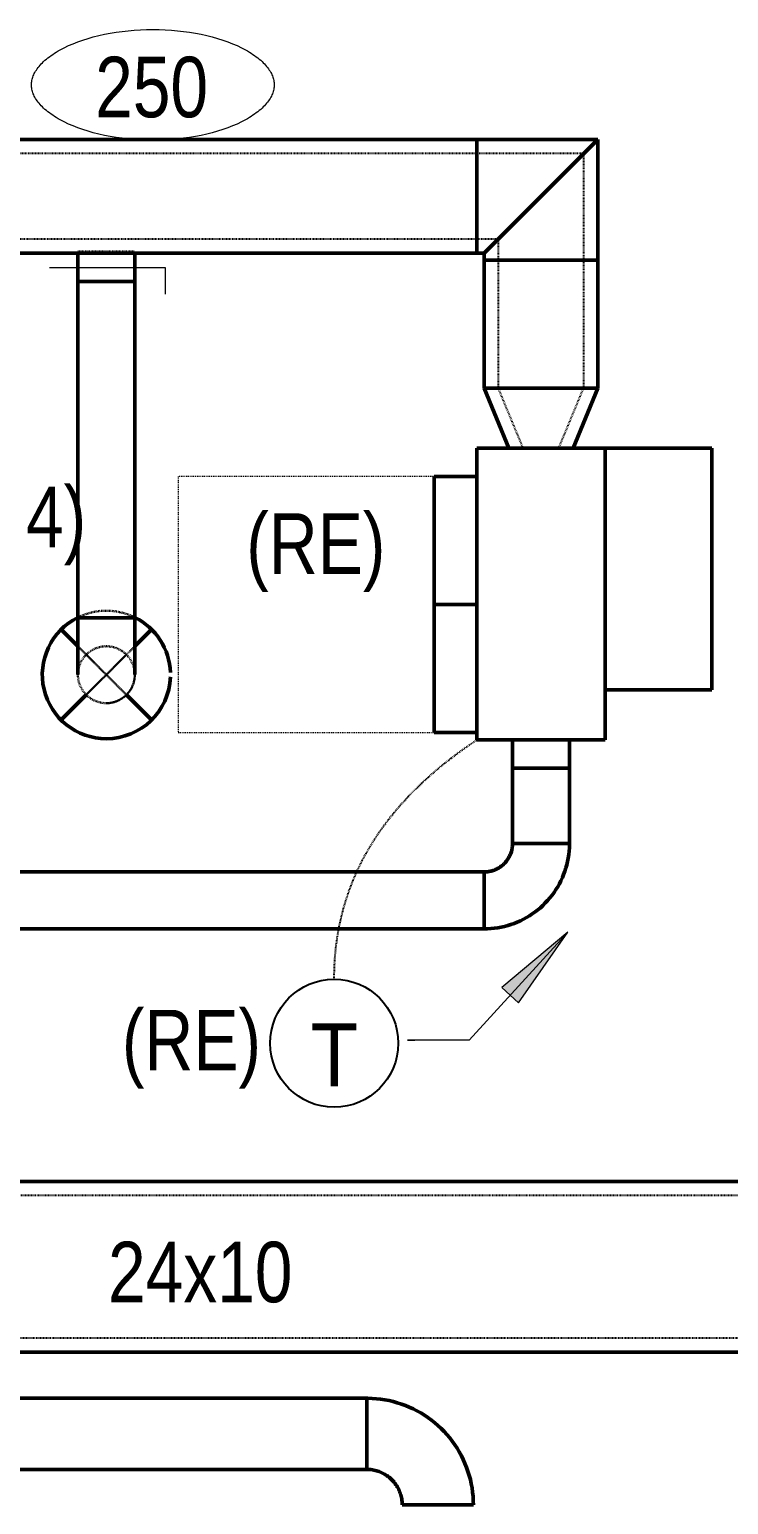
# Model space of a CAD drawing. Header units: inches. Extents: x 12453 to 15257, y -272 to 1517.
# Drawn here: x 14750.9 to 14849.1, y 464.9 to 672.2 of the extents above; entities that cross this region are included whole.
import ezdxf

# ---------------------------------------------------------------- set-up
doc = ezdxf.new("R2010")
doc.units = ezdxf.units.IN
doc.header["$MEASUREMENT"] = 0
for name, pattern in [('_ Hidden  _below_ behind_ beyond_', [0.09375, 0.0625, -0.03125]), ('Dash', [0.25, 0.125, -0.125]), ('Hidden 1_16_', [0.09374999999999999, 0.06249999999999999, -0.03124999999999999]), ('Hidden 1_32_', [0.0625, 0.03125, -0.03125])]:
    doc.linetypes.add(name, pattern=pattern)
for name, color, linetype, lineweight in [('A-DETL', 90, 'Continuous', 9), ('A-DETL-DEMO', 6, 'Continuous', 18), ('G-ANNO-TEXT', 231, 'Continuous', 9), ('M-EQPM', 50, 'Continuous', 18), ('M-EQPM-HDLN', 50, 'Continuous', 18), ('M-HVAC-CDFF', 50, 'Continuous', 50), ('M-HVAC-CDFF-IDEN', 2, 'Continuous', 20), ('M-HVAC-DUCT', 70, 'Continuous', 18), ('M-HVAC-DUCT-ANNO', 70, 'Continuous', 18), ('M-HVAC-DUCT-IDEN', 70, 'Continuous', 20)]:
    doc.layers.add(name, color=color, linetype=linetype, lineweight=lineweight)
doc.styles.add('Swis721 BT', font='swiss.ttf', dxfattribs={"width": 0.8, "height": 8.514637904468403})
doc.styles.add('Trebuchet MS', font='trebuc.ttf', dxfattribs={"height": 8.86153846153846})

# ---------------------------------------------------------------- blocks, each defined once
blk = doc.blocks.new('Round Elbow - 1 D-2778709-3RD FLOOR PLAN - NEW')
at = {"layer": 'M-HVAC-DUCT', "lineweight": 50}
for p, q in [((-4.999999999999727, 9.999999999999657), (2.331703389068244e-13, 9.99999999999965)), ((2.699221224939768e-13, 9.99999999999965), (5.000000000000268, 9.999999999999641)), ((-9.999999999999735, -3.309843888483598e-13), (-9.999999999999737, 4.999999999999662)), ((-9.999999999999734, -5.000000000000333), (-9.999999999999735, -3.677361724355122e-13))]:
    blk.add_line(p, q, dxfattribs=at)
at = {"layer": 'M-HVAC-DUCT', "lineweight": 50, "flags": 128}
for points in [[(-5.000000000000226, 10.0000000000141), (-5.00399946669529, 9.800053329080582), (-5.015991468487299, 9.600426530168077), (-5.035956820730916, 9.401438963569033), (-5.063863583122042, 9.203408966942787), (-5.099667110794143, 9.006653346038545), (-5.143310125740071, 8.8114868678781), (-5.194722808446158, 8.618221757192257), (-5.253822909588165, 8.427167196933622), (-5.320515881610389, 8.238628833637902), (-5.394695029985654, 8.052908288470006), (-5.476241683900411, 7.870302674684807), (-5.565025386103684, 7.691104122306114), (-5.66090410161189, 7.515599310794641), (-5.763724444933245, 7.344069010408929), (-5.873321925451932, 7.176787633038201), (-5.9895212105788, 7.014022793201547), (-6.112136406245667, 6.85603487992148), (-6.240971354295765, 6.703076640156723), (-6.375819946295564, 6.555392774461324), (-6.516466453264569, 6.413219545515402), (-6.662685870793779, 6.276784400160522), (-6.814244279007084, 6.1463056055195), (-6.970899216783095, 6.0219918998323), (-7.132400069638151, 5.904042158508672), (-7.298488470659662, 5.792645075974632), (-7.468898713836324, 5.68797886379707), (-7.643358179131723, 5.590210965588539), (-7.821587768616495, 5.499497789131509), (-8.003302352969056, 5.415984456154546), (-8.188211227617101, 5.339804570177875), (-8.376018577806347, 5.271080002765301), (-8.566423951840418, 5.209920698568566), (-8.75912274173845, 5.156424499421973), (-8.95380667054303, 5.11067698783654), (-9.150164285498816, 5.072751350071029), (-9.34788145630955, 5.042708259055416), (-9.546641877678779, 5.020595777326434), (-9.746127575332137, 5.006449280136166), (-9.946019414709097, 5.000291398864646), (-10.00000000000011, 5.000000000014551)], [(-10.00000000000011, -4.999999999985902), (-9.400159987200594, -4.988001599901053), (-8.801279590462398, -4.952025594525366), (-8.20431689066663, -4.892129537794516), (-7.610226900786869, -4.808409250620115), (-7.019960038074486, -4.700998667604835), (-6.434460603593151, -4.570069622766368), (-5.854665271538351, -4.415831574648108), (-5.281501590758352, -4.238531271223109), (-4.71588650087392, -4.038452355154731), (-4.158724865370572, -3.815914910029278), (-3.610908024010541, -3.571274948286372), (-3.073312366878212, -3.30492384167519), (-2.546797932344134, -3.017287695151935), (-2.032207031186999, -2.708826665187189), (-1.530362899074475, -2.38003422363181), (-1.042068379564512, -2.031436368250524), (-0.5681046397232875, -1.663590781250605), (-0.1092299204283336, -1.27708593710031), (0.3338216766578625, -0.8725401610995503), (0.7603413634925572, -0.4506006401938975), (1.169646799562656, -0.01194238760490407), (1.561083183484015, 0.4427328370356917), (1.934024300545275, 0.9126976503616787), (2.287873524514793, 1.397200208927188), (2.622064772118278, 1.895465411992063), (2.936063408649602, 2.406696141522388), (3.22936710327383, 2.930074537407563), (3.501506632647306, 3.464763305862561), (3.752046631576149, 4.009907058919906), (3.98058628950821, 4.564633682864041), (4.18675999174286, 5.128055733433484), (4.370237904338182, 5.699271855534334), (4.530726501773869, 6.27736822522911), (4.667969036529484, 6.86142001164353), (4.781745949826699, 7.450492856510208), (4.871875222874904, 8.043644368941385), (4.938212668064238, 8.639925633050096), (4.980652159633336, 9.238382726010512), (4.999125803449259, 9.838058244140027), (4.999999999999885, 10.0000000000141)]]:
    blk.add_lwpolyline(points, dxfattribs=at)
blk = doc.blocks.new('Nailor D35SST 3-8 - Nailor D35SST 3-8-3148950-3RD FLOOR PLAN - NEW')
at = {"layer": 'M-EQPM', "lineweight": 50}
for p, q in [((-4.000000000014096, 24.50000000000022), (-4.000000000014096, 20.50000000000011)), ((-3.999999999999752, 24.50000000000033), (4.000000000000245, 24.50000000000033)), ((3.999999999985448, 20.50000000000011), (3.999999999985448, 24.50000000000022)), ((9.000000000000245, 20.50000000000033), (-8.999999999999753, 20.50000000000033)), ((-8.999999999999753, 20.50000000000033), (-8.999999999999753, -20.49999999999967)), ((9.000000000000245, -20.49999999999967), (9.000000000000245, 20.50000000000033)), ((15.00000000000025, 19.50000000000032), (9.000000000000243, 19.50000000000032)), ((15.00000000000025, 1.50000000000032), (15.00000000000025, 19.50000000000032)), ((-23.99999999999975, -20.49999999999977), (-23.99999999999975, 13.50000000000025)), ((-8.999999999999753, 13.50000000000025), (-23.99999999999975, 13.50000000000025)), ((-8.999999999999753, 13.50000000000025), (-8.999999999999753, -20.49999999999977)), ((15.00000000000028, 1.50000000000032), (9.000000000000274, 1.50000000000032)), ((9.000000000000243, 1.50000000000032), (15.00000000000025, 1.50000000000032)), ((15.00000000000028, -16.49999999999968), (15.00000000000028, 1.50000000000032)), ((9.000000000000274, -16.49999999999968), (15.00000000000028, -16.49999999999968)), ((-23.99999999999975, -20.49999999999977), (-8.999999999999753, -20.49999999999977)), ((-8.999999999999753, -20.49999999999967), (9.000000000000245, -20.49999999999967))]:
    blk.add_line(p, q, dxfattribs=at)
at = {"layer": 'M-EQPM-HDLN', "linetype": 'Dash', "lineweight": 9}
for p, q in [((51.00000000000023, 19.50000000000032), (15.00000000000024, 19.50000000000032)), ((51.00000000000023, -16.49999999999968), (51.00000000000023, 19.50000000000032)), ((15.00000000000028, -16.49999999999968), (51.00000000000023, -16.49999999999968))]:
    blk.add_line(p, q, dxfattribs=at)
blk = doc.blocks.new('Round Elbow - 1 D-2781238-3RD FLOOR PLAN - NEW')
at = {"layer": 'M-HVAC-DUCT', "lineweight": 50}
for p, q in [((-3.999999999999722, 7.999999999999662), (2.350308128410866e-13, 7.999999999999654)), ((2.38583526519887e-13, 7.999999999999654), (4.000000000000264, 7.999999999999648)), ((-7.999999999999737, -3.332660672375675e-13), (-7.999999999999739, 3.999999999999649)), ((-7.999999999999736, -4.000000000000337), (-7.999999999999737, -3.36818780916368e-13))]:
    blk.add_line(p, q, dxfattribs=at)
at = {"layer": 'M-HVAC-DUCT', "lineweight": 50, "flags": 128}
for points in [[(-3.999999999998408, 7.999999999985902), (-4.003199573354492, 7.840042663240182), (-4.012793174787929, 7.680341224108814), (-4.028765456582959, 7.521151170831216), (-4.051090866495826, 7.362727173528582), (-4.079733688633438, 7.205322676805735), (-4.114648100590215, 7.049189494277925), (-4.155778246755289, 6.89457740572925), (-4.203058327668656, 6.741733757522069), (-4.256412705286606, 6.590903066886312), (-4.31575602398692, 6.442326630751722), (-4.380993347118419, 6.296242139721925), (-4.452020308881173, 6.152883297820607), (-4.528723281287738, 6.012479448611429), (-4.610979555944652, 5.87525520830286), (-4.698657540359533, 5.741430106405459), (-4.791616968461198, 5.611218234536408), (-4.889709124994623, 5.4848279039129), (-4.992777083434702, 5.362461312100549), (-5.100655957034745, 5.244314219544775), (-5.213173162609677, 5.130575636388584), (-5.330148696633045, 5.021427520103315), (-5.451395423203961, 4.917044484390771), (-5.576719373424566, 4.817593519841011), (-5.705920055708474, 4.723233726782381), (-5.838790776525854, 4.634116060754876), (-5.975118971067217, 4.550383091013372), (-6.114686543303434, 4.47216877244682), (-6.25727021489149, 4.399598231280378), (-6.402641882373302, 4.332787564898807), (-6.550568982091533, 4.271843656117198), (-6.700814862243134, 4.21686400218823), (-6.853139161470664, 4.167936558829751), (-7.007298193388919, 4.125139599512749), (-7.163045336432616, 4.088541590245767), (-7.320131428397416, 4.058201080033085), (-7.478305165045867, 4.034166607219503), (-7.637313502141182, 4.016476621836317), (-7.796902060264073, 4.005159424083558), (-7.9568155317653, 4.00023311906716), (-7.999999999998351, 3.999999999986812)], [(-7.999999999998351, -4.000000000012732), (-7.520127989758804, -3.990401279944308), (-7.041023672368282, -3.961620475644849), (-6.563453512531225, -3.913703630259078), (-6.088181520627244, -3.846727400520649), (-5.615968030457508, -3.760798934108152), (-5.147568482872713, -3.656055698239015), (-4.683732217228907, -3.532665259742771), (-4.225201272604976, -3.390825017002498), (-3.772709200697193, -3.23076188414916), (-3.326979892294616, -3.052731928047705), (-2.88872641920625, -2.857019958652017), (-2.458649893500592, -2.643939073364435), (-2.037438345873397, -2.413830156146104), (-1.625765624947689, -2.167061332173489), (-1.224290319257875, -1.904027378929186), (-0.8336547036495289, -1.625149094624703), (-0.4544837117767883, -1.330872625024767), (-0.08738393634058637, -1.021668749704531), (0.2670573413282681, -0.6980321289047423), (0.6082730907959898, -0.3604805121799472), (0.9357174396519666, -0.009553910108479611), (1.248866546789259, 0.3541862696042699), (1.547219440438027, 0.7301581202650594), (1.830298819613574, 1.117760167116103), (2.09765181769643, 1.516372329569094), (2.348850726921625, 1.925356913193354), (2.58349368262094, 2.344059629901494), (2.801205306119754, 2.771810644665492), (3.001637305262931, 3.207925647111096), (3.184469031608443, 3.651706946266131), (3.349407993396027, 4.102444586720593), (3.49619032347249, 4.559417484403183), (3.624581201420937, 5.021894580158459), (3.734375229225463, 5.489136009289722), (3.825396759863167, 5.96039428518361), (3.897500178301868, 6.434915495128279), (3.9505701344533, 6.911940506413884), (3.984521727708681, 7.390706180783581), (3.999300642761284, 7.870446595288285), (4.000000000001648, 7.999999999985902)]]:
    blk.add_lwpolyline(points, dxfattribs=at)
blk = doc.blocks.new('Rectangular Transition - Angle - 45 Degree-3187176-3RD FLOOR PLAN - NEW')
at = {"layer": 'M-HVAC-DUCT', "lineweight": 50}
for p, q in [((2.979831821830342e-13, 4.499999999999701), (8.44974746830614, 7.999999999999969)), ((8.449747468306143, 7.999999999999971), (8.449747468306143, -8.000000000000044)), ((8.449747468306143, -8.000000000000044), (2.98427949019242e-13, -4.500000000000298))]:
    blk.add_line(p, q, dxfattribs=at)
blk = doc.blocks.new('Rectangular Elbow - Mitered - Standard-2784864-3RD FLOOR PLAN - NEW')
at = {"layer": 'M-HVAC-DUCT', "lineweight": 50}
for p, q in [((7.99999999999967, 8.999999999999666), (-8.000000000000334, 8.999999999999668)), ((-8.00000000000033, 8.999999999999668), (-8.00000000000033, 7.999999999999668)), ((7.999999999999668, -8.000000000000332), (7.99999999999967, 8.999999999999664)), ((-8.999999999999753, -8.000000000000332), (-8.999999999999753, 7.999999999999668)), ((-8.999999999999753, 7.999999999999668), (-8.00000000000033, 7.999999999999668)), ((7.999999999999668, -8.000000000000332), (-8.999999999999753, -8.000000000000332))]:
    blk.add_line(p, q, dxfattribs=at)
blk = doc.blocks.new('Round Diffuser _R-OMNI_ - R-OMNI-08-V183-3RD FLOOR PLAN - NEW')
at = {"layer": 'A-DETL-DEMO', "linetype": 'Hidden 1_16_', "lineweight": 30}
for p, q in [((-3.998618932068263, 3.998618932068202), (2.827046056813482, -2.827046056813572)), ((2.82704605681605, 2.827046056815449), (-3.998618932066997, -3.998618932067583))]:
    blk.add_line(p, q, dxfattribs=at)
for centre, radius, start, end in [((7.354117315117036e-13, -9.95179605458087e-13), 9.000000000000005, 153.5831218898367, 179.9999999999998), ((7.340794638821534e-13, -9.958457392728621e-13), 9.000000000000007, 179.9999999999998, 206.4168781101248)]:
    blk.add_arc(centre, radius, start, end, dxfattribs=at)
at = {"layer": 'M-HVAC-CDFF'}
for p, q in [((-6.363961030678656, 6.363961030678605), (-4.000000000000442, 4.000000000000381)), ((6.363961030679192, 6.363961030678584), (2.828427124748229, 2.828427124747627)), ((-3.999999999999177, -3.999999999999762), (-6.363961030678678, -6.363961030679261)), ((2.828427124745659, -2.828427124745749), (6.363961030679173, -6.363961030679279))]:
    blk.add_line(p, q, dxfattribs=at)
for centre, radius, start, end in [((7.354117315117036e-13, -9.95179605458087e-13), 9.000000000000005, 359.9999999999996, 153.5706617834361), ((7.340794638821534e-13, -9.958457392728621e-13), 9.000000000000002, 271.9488356366074, 359.9999999999993), ((7.340794638821534e-13, -9.958457392728621e-13), 8.999999999999993, 206.429338216525, 268.0511643634018)]:
    blk.add_arc(centre, radius, start, end, dxfattribs=at)
blk = doc.blocks.new('Round Takeoff - Standard w_ VD-V221-3RD FLOOR PLAN - NEW')
at = {"layer": 'A-DETL-DEMO', "linetype": 'Hidden 1_16_', "lineweight": 30}
for p, q in [((-0.2399999999997817, 4.000000000012732), (3.41060513164848e-13, 4.000000000012732)), ((-0.2399999999996937, 3.999999999999702), (-0.2399999999997071, -3.040999157929865e-13)), ((-0.2399999999996937, -3.066699092490638e-13), (-0.2399999999997071, -4.000000000000414)), ((3.41060513164848e-13, -3.999999999988176), (-0.2399999999997817, -3.999999999988176))]:
    blk.add_line(p, q, dxfattribs=at)
at = {"layer": 'M-HVAC-DUCT'}
for p, q in [((2.003420426543728, 7.999999999999659), (2.003420426543702, -8.250000000000332)), ((2.003420426543702, -8.25000000000033), (5.753420426543704, -8.250000000000343))]:
    blk.add_line(p, q, dxfattribs=at)
at = {"layer": 'M-HVAC-DUCT', "lineweight": 50}
for p, q in [((3.41060513164848e-13, 4.000000000012732), (4.000000000000454, 4.000000000012732)), ((4.000000000000283, -3.221837536606543e-13), (4.000000000000294, 3.999999999999709)), ((4.000000000000283, -4.000000000000406), (4.000000000000294, -3.247537471167313e-13)), ((4.000000000000454, -3.999999999988176), (3.41060513164848e-13, -3.999999999988176))]:
    blk.add_line(p, q, dxfattribs=at)
blk = doc.blocks.new('Round Elbow - 1 D-V243-3RD FLOOR PLAN - NEW')
at = {"layer": 'A-DETL-DEMO', "linetype": 'Hidden 1_16_', "lineweight": 30}
blk.add_line((14765.66022126108, 581.5222985977944), (14765.66022126108, 581.5286977445065), dxfattribs=at)
at = {"layer": 'A-DETL-DEMO', "linetype": 'Hidden 1_16_', "lineweight": 30, "flags": 128}
blk.add_lwpolyline([(14757.66022126108, 581.5326174459899), (14757.66022126108, 581.5227648359547), (14757.66022126108, 581.5222985977944)], dxfattribs=at)
at = {"layer": 'A-DETL-DEMO', "linetype": 'Hidden 1_16_', "lineweight": 30}
for radius, start, end in [(4, 180, 269.9999999999996), (4.000000000000002, 270.0000000000005, 8.142219984546603e-13)]:
    blk.add_arc((14761.66022126106, 581.522298597794), radius, start, end, dxfattribs=at)
at = {"layer": 'M-HVAC-DUCT', "lineweight": 50}
for p, q in [((14757.66022126106, 589.522298597794), (14761.66022126106, 589.522298597794)), ((14761.66022126106, 589.522298597794), (14765.66022126106, 589.522298597794))]:
    blk.add_line(p, q, dxfattribs=at)
at = {"layer": 'M-HVAC-DUCT', "lineweight": 50, "flags": 128}
for points in [[(14757.66022126108, 589.5222985977946), (14757.66022126108, 589.2023839243014), (14757.66022126108, 588.8829810460411), (14757.66022126108, 588.5646009394828), (14757.66022126108, 588.2477529448806), (14757.66022126108, 587.9329439514339), (14757.66022126108, 587.6206775863773), (14757.66022126108, 587.3114534092813), (14757.66022126108, 587.0057661128652), (14757.66022126108, 586.7041047315937), (14757.66022126108, 586.4069518593252), (14757.66022126108, 586.1147828772663), (14757.66022126108, 585.8280651934626), (14757.66022126108, 585.5472574950446), (14757.66022126108, 585.2728090144271), (14757.66022126108, 585.005158810634), (14757.66022126108, 584.7447350668953), (14757.66022126108, 584.4919544056469), (14757.66022126108, 584.2472212220225), (14757.66022126108, 584.01092703691), (14757.66022126108, 583.7834498705982), (14757.66022126108, 583.5651536380277), (14757.66022126108, 583.3563875666026), (14757.66022126108, 583.1574856375034), (14757.66022126108, 582.9687660513865), (14757.66022126108, 582.7905307193312), (14757.66022126108, 582.6230647798475), (14757.66022126108, 582.4666361427151), (14757.66022126108, 582.3214950603822), (14757.66022126108, 582.1878737276204), (14757.66022126108, 582.0659859100565), (14757.66022126108, 581.9560266021982), (14757.66022126108, 581.8581717154806), (14757.66022126108, 581.7725777968483), (14757.66022126108, 581.6993817783119), (14757.66022126108, 581.6387007578866), (14757.66022126108, 581.5906318122608), (14757.66022126108, 581.555251841493), (14757.66022126108, 581.5326174459899)], [(14765.66022126108, 581.5286977445065), (14765.66022126108, 581.5478849473734), (14765.66022126108, 581.5798295109635), (14765.66022126108, 581.6244803307892), (14765.66022126108, 581.6817659750644), (14765.66022126108, 581.751594798978), (14765.66022126108, 581.8338550913081), (14765.66022126108, 581.9284152531345), (14765.66022126108, 582.0351240083711), (14765.66022126108, 582.1538106457714), (14765.66022126108, 582.2842852920347), (14765.66022126108, 582.4263392155602), (14765.66022126108, 582.5797451603734), (14765.66022126108, 582.7442577096872), (14765.66022126108, 582.919613678517), (14765.66022126108, 583.1055325347199), (14765.66022126108, 583.3017168477871), (14765.66022126108, 583.5078527646673), (14765.66022126108, 583.723610511867), (14765.66022126108, 583.9486449230172), (14765.66022126108, 584.182595991064), (14765.66022126108, 584.4250894442058), (14765.66022126108, 584.6757373446467), (14765.66022126108, 584.9341387092148), (14765.66022126108, 585.1998801508493), (14765.66022126108, 585.472536539932), (14765.66022126108, 585.7516716844044), (14765.66022126108, 586.0368390275805), (14765.66022126108, 586.3275823625441), (14765.66022126108, 586.623436561981), (14765.66022126108, 586.9239283222842), (14765.66022126108, 587.2285769207389), (14765.66022126108, 587.5368949845754), (14765.66022126108, 587.8483892706631), (14765.66022126108, 588.1625614545927), (14765.66022126108, 588.4789089278893), (14765.66022126108, 588.7969256020799), (14765.66022126108, 589.116102718326), (14765.66022126108, 589.4359296613285), (14765.66022126108, 589.5222985977946)]]:
    blk.add_lwpolyline(points, dxfattribs=at)
blk = doc.blocks.new('Diffuser Tag - Diffuser Tag _GPI_ - Airflow Only-1174567-3RD FLOOR PLAN - NEW')
at = {"layer": 'M-HVAC-CDFF-IDEN'}
for points, knots in [([(-0.2733821722393264, 8.234832660405194e-16), (-0.2733821722393264, 0.002120544972881543), (-0.2729835601545574, 0.00647847487141492), (-0.2703405630587479, 0.01531469710434119), (-0.2634260964460383, 0.02693955562540351), (-0.248144382122115, 0.04138758304565707), (-0.219066139123674, 0.05918199625253466), (-0.1685048339180955, 0.07621826088950157), (-0.09564779723932655, 0.0834729008052498), (-0.02279076056055762, 0.07621826088950127), (0.02777054464502081, 0.05918199625253412), (0.05684878764346215, 0.04138758304565641), (0.07213050196738555, 0.02693955562540276), (0.07904496858009517, 0.01531469710434035), (0.0816879656759046, 0.006478474871414024), (0.08208657776067356, 0.00212054497288066), (0.0820865777606736, -5.985621849243556e-17)], [-2.186510674934082e-15, -2.186510674934082e-15, -2.186510674934082e-15, -2.186510674934082e-15, 0.09817477042467884, 0.1963495408493599, 0.3926990816987219, 0.589048622548084, 0.7853981633974461, 1.17809724509617, 1.570796326794894, 1.963495408493618, 2.356194490192343, 2.552544031041704, 2.748893571891067, 2.945243112740429, 3.04341788316511, 3.141592653589791, 3.141592653589791, 3.141592653589791, 3.141592653589791]), ([(0.0820865777606736, -3.244976466198412e-18), (0.0820865777606736, -0.002120544972880719), (0.08168796567590463, -0.0064784748714141), (0.07904496858009527, -0.01531469710434032), (0.07213050196738575, -0.02693955562540273), (0.05684878764346234, -0.04138758304565628), (0.02777054464502117, -0.05918199625253387), (-0.02279076056055731, -0.07621826088950084), (-0.09564779723932616, -0.08347290080524901), (-0.1685048339180951, -0.07621826088950065), (-0.2190661391236737, -0.0591819962525334), (-0.248144382122115, -0.04138758304565567), (-0.2634260964460383, -0.02693955562540207), (-0.270340563058748, -0.01531469710433957), (-0.2729835601545574, -0.006478474871413342), (-0.2733821722393264, -0.002120544972879948), (-0.2733821722393264, 7.731000999696823e-16)], [3.14159265358979, 3.14159265358979, 3.14159265358979, 3.14159265358979, 3.239767424014471, 3.337942194439152, 3.534291735288514, 3.730641276137876, 3.926990816987239, 4.319689898685963, 4.712388980384687, 5.105088062083411, 5.497787143782135, 5.694136684631498, 5.89048622548086, 6.086835766330221, 6.185010536754902, 6.283185307179584, 6.283185307179584, 6.283185307179584, 6.283185307179584])]:
    blk.add_open_spline(points, degree=3, knots=knots, dxfattribs=at)

msp = doc.modelspace()

# ---------------------------------------------------------------- hatches: boundary and pattern name
at = {"layer": 'G-ANNO-TEXT'}
msp.add_hatch(color=7, dxfattribs=at).paths.add_polyline_path([(14826.5131777408, 545.312277862919), (14817.24817274178, 537.5241108702508), (14819.57959607569, 535.391526478534)], flags=0)

# ---------------------------------------------------------------- linework, layer by layer
at = {"layer": 'A-DETL', "lineweight": 50}
msp.add_line((14830.75101829631, 656.7893087694046), (14814.75101829631, 640.7893087694027), dxfattribs=at)
at = {"layer": 'A-DETL', "lineweight": 25}
msp.add_circle((14793.68585866972, 529.7049444325595), 9, dxfattribs=at)
at = {"layer": 'A-DETL', "linetype": '_ Hidden  _below_ behind_ beyond_', "lineweight": 25}
msp.add_open_spline([(14793.68585866972, 538.7049444325595), (14793.68585866972, 559.0555946407482), (14813.75101829631, 572.3815704428828)], degree=2, dxfattribs=at)
msp.add_open_spline([(14967.81254542481, 310.0446592947903), (14955.30319356304, 360.5027668425797), (14847.1400204834, 379.7232376077908), (14709.96474453742, 432.5893548541095), (14616.00306340469, 463.5342774488511), (14596.29528779916, 499.1998479801123), (14597.01082441525, 537.2893087694072)], degree=3, knots=[0, 0, 0, 0, 9.095236924358055, 19.57279911880278, 28.0152021618728, 33.25027017359513, 33.25027017359513, 33.25027017359513, 33.25027017359513], dxfattribs=at)
at = {"layer": 'G-ANNO-TEXT', "color": 7}
for p, q in [((14826.5131777408, 545.312277862919), (14812.63948967652, 530.1450281137066)), ((14826.5131777408, 545.312277862919), (14817.24817274178, 537.5241108702508)), ((14819.57959607569, 535.391526478534), (14826.5131777408, 545.312277862919)), ((14817.24817274178, 537.5241108702508), (14819.57959607569, 535.391526478534)), ((14803.97954371354, 530.1450281137066), (14805.01376528029, 530.1450281137066)), ((14812.63948967652, 530.1450281137066), (14803.97954371354, 530.1450281137066))]:
    msp.add_line(p, q, dxfattribs=at)
at = {"layer": 'M-HVAC-DUCT', "lineweight": 50}
for p, q in [((14614.25101829631, 656.7893087694063), (14813.75101829631, 656.7893087694049)), ((14813.75101829631, 656.7893087694049), (14813.75101829631, 640.7893087694048)), ((14630.12809605115, 640.7893087694063), (14813.75101829631, 640.7893087694049)), ((14814.75101829631, 639.7893087694055), (14830.75101829631, 639.7893087694055)), ((14814.75101829631, 639.7893087694055), (14814.75101829631, 621.8313179111882)), ((14830.75101829631, 639.7893087694055), (14830.75101829631, 621.8313179111882)), ((14757.66022126108, 636.7893087694055), (14757.66022126108, 589.5222985977944)), ((14757.66022126106, 636.789308769405), (14765.66022126106, 636.789308769405)), ((14765.66022126108, 589.5222985977944), (14765.66022126108, 636.7893087694055)), ((14830.75101829631, 621.8313179111882), (14814.75101829631, 621.8313179111882)), ((14765.66022126106, 589.5222985977937), (14757.66022126106, 589.5222985977937)), ((14818.75101829632, 568.3815704428829), (14818.75101829632, 557.7893087694074)), ((14818.75101829631, 568.3815704428822), (14826.75101829631, 568.3815704428822)), ((14826.75101829632, 557.7893087694074), (14826.75101829632, 568.3815704428829)), ((14826.75101829631, 557.789308769407), (14818.75101829631, 557.789308769407)), ((14814.75101829632, 553.7893087694073), (14691.25101829632, 553.7893087694073)), ((14814.75101829631, 553.789308769407), (14814.75101829631, 545.789308769407)), ((14691.25101829632, 545.7893087694074), (14814.75101829632, 545.7893087694074)), ((14673.37601829632, 510.2893087694072), (14936.96892678761, 510.2893087694072)), ((14673.37601829632, 486.2893087694072), (14936.96892678761, 486.2893087694072)), ((14798.25101829633, 479.7893087694064), (14701.19314992006, 479.7893087694064)), ((14798.25101829632, 479.7893087694058), (14798.25101829632, 469.7893087694059)), ((14701.19314992006, 469.7893087694063), (14798.25101829633, 469.7893087694063))]:
    msp.add_line(p, q, dxfattribs=at)
at = {"layer": 'M-HVAC-DUCT', "linetype": 'Hidden 1_32_', "lineweight": 25}
for p, q in [((14828.75101829631, 654.7893087694047), (14614.25101829631, 654.7893087694064)), ((14828.75101829631, 621.8313179111882), (14828.75101829631, 654.7893087694047)), ((14630.12138665683, 642.7893087694063), (14816.75101829631, 642.7893087694047)), ((14816.75101829631, 642.7893087694047), (14816.75101829631, 621.8313179111882)), ((14820.25101829631, 613.3815704428823), (14816.75101829631, 621.8313179111882)), ((14825.25101829631, 613.3815704428823), (14828.75101829631, 621.8313179111882)), ((14936.96892678761, 508.2893087694072), (14673.37601829632, 508.2893087694072)), ((14673.37601829632, 488.2893087694071), (14936.96892678761, 488.2893087694071))]:
    msp.add_line(p, q, dxfattribs=at)
at = {"layer": 'M-HVAC-DUCT-ANNO', "linetype": 'Hidden 1_16_', "lineweight": 30}
for p, q in [((14758.83179413632, 584.3507257225399), (14764.48864838581, 578.6938714730475)), ((14764.48864838581, 584.3507257225399), (14758.83179413632, 578.6938714730475))]:
    msp.add_line(p, q, dxfattribs=at)
for radius, start, end in [(3.999999999998181, 0, 180), (4, 180, 0)]:
    msp.add_arc((14761.66022126106, 581.5222985977937), radius, start, end, dxfattribs=at)

# ---------------------------------------------------------------- block references
at = {"layer": 'M-EQPM', "lineweight": 50, "rotation": 180}
msp.add_blockref('Nailor D35SST 3-8 - Nailor D35SST 3-8-3148950-3RD FLOOR PLAN - NEW', (14822.75101829631, 592.881570442883), dxfattribs=at)
at = {"layer": 'M-HVAC-CDFF', "linetype": 'Hidden 1_16_', "lineweight": 30, "extrusion": (0, 0, -1), "rotation": 270.0000000000008}
msp.add_blockref('Round Diffuser _R-OMNI_ - R-OMNI-08-V183-3RD FLOOR PLAN - NEW', (-14761.66022126106, 581.5222985977948), dxfattribs=at)
at = {"layer": 'M-HVAC-CDFF-IDEN', "xscale": 95.99999999999994, "yscale": 95.99999999999994, "zscale": 95.99999999999994}
msp.add_blockref('Diffuser Tag - Diffuser Tag _GPI_ - Airflow Only-1174567-3RD FLOOR PLAN - NEW', (14777.37551984055, 664.4601206899551), dxfattribs=at)
at = {"layer": 'M-HVAC-DUCT', "lineweight": 50, "rotation": 90}
for name, p in [('Rectangular Elbow - Mitered - Standard-2784864-3RD FLOOR PLAN - NEW', (14822.75101829631, 648.789308769405)), ('Rectangular Transition - Angle - 45 Degree-3187176-3RD FLOOR PLAN - NEW', (14822.75101829631, 613.3815704428818)), ('Round Elbow - 1 D-2778709-3RD FLOOR PLAN - NEW', (14808.25101829632, 474.7893087694054))]:
    msp.add_blockref(name, p, dxfattribs=at)
at = {"layer": 'M-HVAC-DUCT', "linetype": 'Hidden 1_16_', "lineweight": 30, "extrusion": (0, 0, -1), "rotation": 270}
msp.add_blockref('Round Takeoff - Standard w_ VD-V221-3RD FLOOR PLAN - NEW', (-14761.66022126106, 640.7893087694055), dxfattribs=at)
at = {"layer": 'M-HVAC-DUCT', "linetype": 'Hidden 1_16_', "lineweight": 30}
msp.add_blockref('Round Elbow - 1 D-V243-3RD FLOOR PLAN - NEW', (0, 0), dxfattribs=at)
at = {"layer": 'M-HVAC-DUCT', "lineweight": 50}
msp.add_blockref('Round Elbow - 1 D-2781238-3RD FLOOR PLAN - NEW', (14822.75101829631, 549.7893087694076), dxfattribs=at)

# ---------------------------------------------------------------- texts
at = {"layer": 'G-ANNO-TEXT', "color": 7, "attachment_point": 1}
for s, insert, char_height, width, line_spacing_factor, style in [('(TYP OF 4)', (14710.19548145661, 607.968853566763), 8.514637904468412, 55.944, 1.006669768884753, 'Swis721 BT'), ('(RE)', (14781.32612650929, 604.2183235301729), 8.514637904468412, 22.356, 1.006669768884753, 'Swis721 BT'), ('(RE)', (14763.84917307786, 534.4026415902333), 8.514637904468412, 22.356, 1.006669768884753, 'Swis721 BT'), ('T', (14790.4937652803, 532.4930072532112), 8.86153846153846, 8.424, 1.032838983050848, 'Trebuchet MS')]:
    msp.add_mtext(s, dxfattribs=dict(at, insert=insert, char_height=char_height, width=width, line_spacing_factor=line_spacing_factor, style=style))
at = {"layer": 'M-HVAC-CDFF-IDEN', "lineweight": 9, "insert": (14768.02255992184, 668.4129902954139), "char_height": 8.514637904468403, "width": 18.79199999999998, "attachment_point": 2, "line_spacing_factor": 1.006669768884753, "style": 'Swis721 BT'}
msp.add_mtext('250', dxfattribs=at)
at = {"layer": 'M-HVAC-DUCT-IDEN', "lineweight": 9, "insert": (14774.85856880211, 501.7929382952693), "char_height": 8.514637904468403, "width": 30.45599999999997, "attachment_point": 2, "line_spacing_factor": 1.006669768884753, "style": 'Swis721 BT'}
msp.add_mtext('24x10', dxfattribs=at)

doc.saveas('drawing.dxf')
